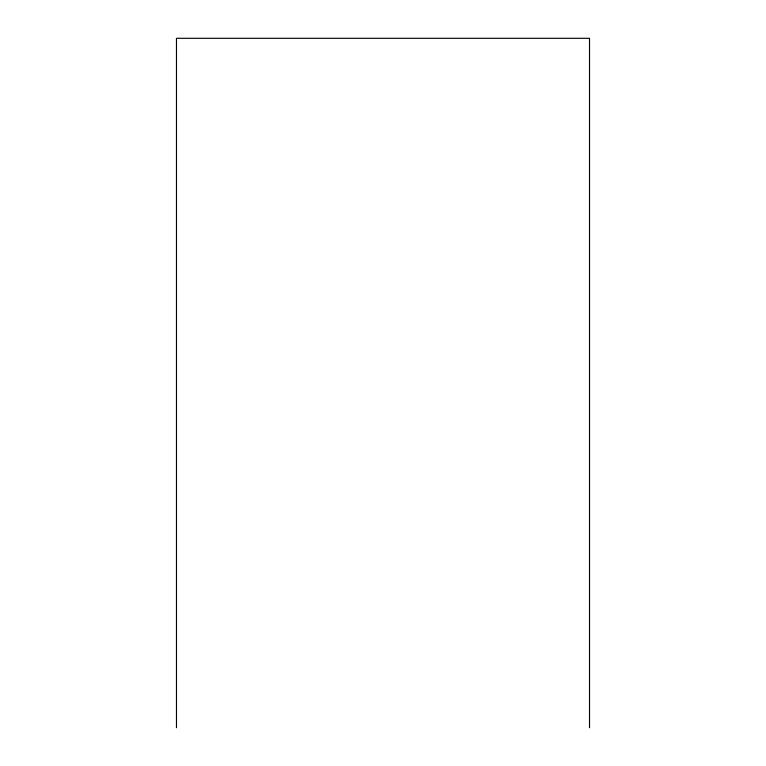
<?xml version="1.0" encoding="UTF-8"?>
<svg xmlns="http://www.w3.org/2000/svg" width="766" height="766" viewBox="0 0 766 766"><rect width="100%" height="100%" fill="white"/><g stroke="black" fill="none" stroke-linecap="round" stroke-linejoin="round"><path stroke-width="1.15" d="M589.523 727.7L589.523 38.3L176.477 38.3L176.477 727.7"/></g></svg>
